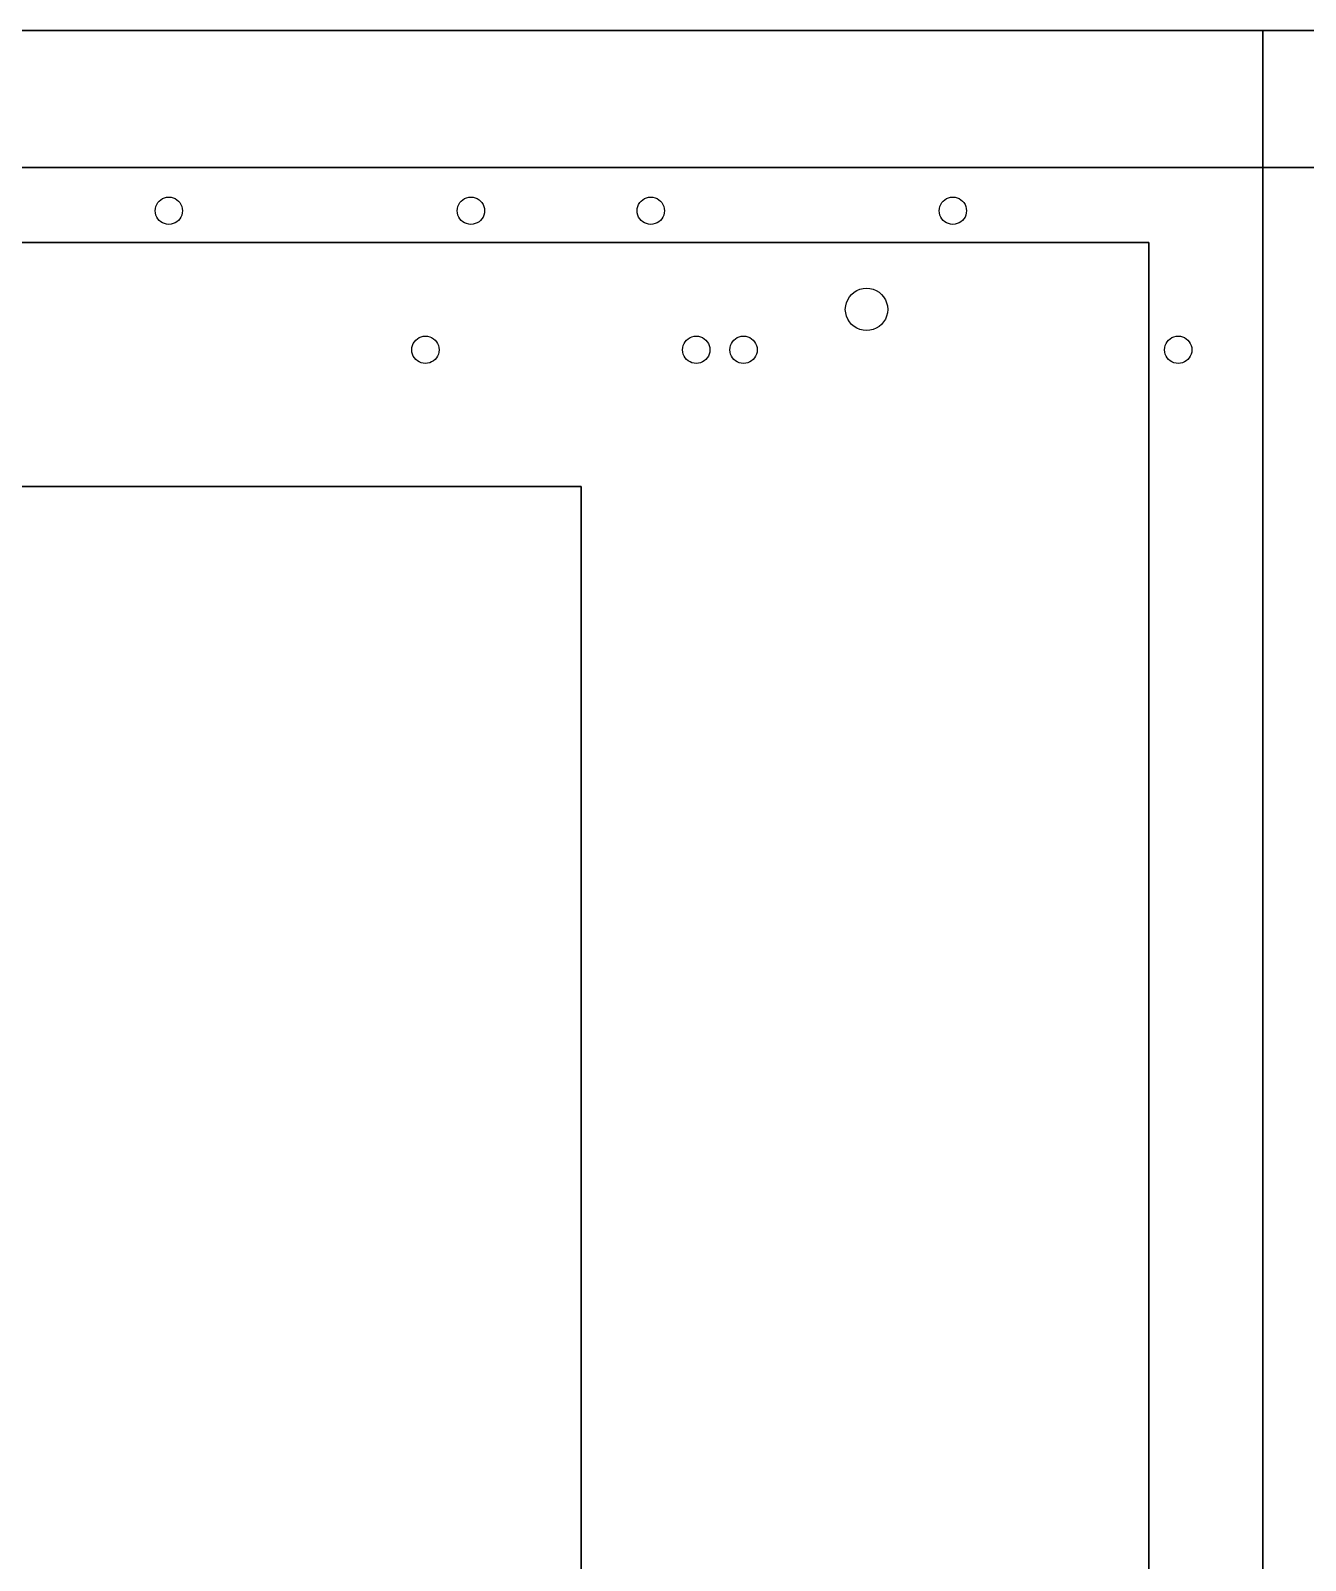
# Model space of a CAD drawing. Header units: metres. Extents: x 0 to 978, y 848 to 2000.
# Drawn here: x 146.4 to 292.9, y 1824.3 to 2000 of the extents above; entities that cross this region are included whole.
import ezdxf

# ---------------------------------------------------------------- set-up
doc = ezdxf.new("R2010")
doc.units = ezdxf.units.M

msp = doc.modelspace()

# ---------------------------------------------------------------- linework, layer by layer
for p, q in [((288, 2000), (0, 2000)), ((0, 2000), (288, 2000)), ((414.72, 2000), (0, 2000)), ((0, 2000), (414.72, 2000)), ((414.72, 2000), (0, 2000)), ((0, 2000), (414.72, 2000)), ((978.48, 2000), (0, 2000)), ((0, 2000), (978.48, 2000)), ((414.72, 2000), (0, 2000)), ((0, 2000), (414.72, 2000)), ((414.72, 2000), (0, 2000)), ((0, 2000), (414.72, 2000)), ((414.72, 2000), (0, 2000)), ((0, 2000), (414.72, 2000)), ((414.72, 2000), (0, 2000)), ((0, 2000), (414.72, 2000)), ((288, 2000), (0, 2000)), ((0, 2000), (288, 2000)), ((288, 2000), (0, 2000)), ((0, 2000), (288, 2000)), ((288, 2000), (0, 2000)), ((0, 2000), (288, 2000)), ((288, 1465.04), (288, 2000)), ((288, 2000), (288, 1465.04)), ((288, 1465.04), (288, 2000)), ((288, 2000), (288, 1465.04)), ((288, 848), (288, 2000)), ((288, 2000), (288, 848)), ((288, 848), (288, 2000)), ((288, 2000), (288, 848)), ((395.87, 1984.29), (18.85, 1984.29)), ((18.85, 1984.29), (395.87, 1984.29)), ((395.87, 1984.29), (18.85, 1984.29)), ((395.87, 1984.29), (18.85, 1984.29)), ((18.85, 1984.29), (395.87, 1984.29)), ((18.85, 1984.29), (395.87, 1984.29)), ((395.87, 1984.29), (18.85, 1984.29)), ((18.85, 1984.29), (395.87, 1984.29)), ((395.87, 1984.29), (18.85, 1984.29)), ((395.87, 1984.29), (18.85, 1984.29)), ((18.85, 1984.29), (395.87, 1984.29)), ((395.87, 1984.29), (18.85, 1984.29)), ((395.87, 1984.29), (18.85, 1984.29)), ((18.85, 1984.29), (395.87, 1984.29)), ((395.87, 1984.29), (18.85, 1984.29)), ((395.87, 1984.29), (18.85, 1984.29)), ((395.87, 1984.29), (18.85, 1984.29)), ((18.85, 1984.29), (395.87, 1984.29)), ((395.87, 1984.29), (18.85, 1984.29)), ((395.87, 1984.29), (18.85, 1984.29)), ((395.87, 1984.29), (18.85, 1984.29)), ((18.85, 1984.29), (395.87, 1984.29)), ((395.87, 1984.29), (18.85, 1984.29)), ((395.87, 1984.29), (18.85, 1984.29)), ((934, 1984.29), (44.48, 1984.29)), ((44.48, 1984.29), (934, 1984.29)), ((44.48, 1984.29), (934, 1984.29)), ((934, 1984.29), (44.48, 1984.29)), ((13.09, 1975.68), (274.91, 1975.68)), ((274.91, 1975.68), (13.09, 1975.68)), ((13.09, 1975.68), (274.91, 1975.68)), ((13.09, 1975.68), (274.91, 1975.68)), ((13.09, 1975.68), (274.91, 1975.68)), ((274.91, 1975.68), (13.09, 1975.68)), ((13.09, 1975.68), (274.91, 1975.68)), ((13.09, 1975.68), (274.91, 1975.68)), ((274.91, 1975.68), (274.91, 1975.68)), ((274.91, 1489.36), (274.91, 1975.68)), ((274.91, 1975.68), (274.91, 1975.68)), ((274.91, 1975.68), (274.91, 1489.36)), ((274.91, 1975.68), (274.91, 1489.36)), ((274.91, 1975.68), (274.91, 1489.36)), ((274.91, 1975.68), (274.91, 1975.68)), ((274.91, 1489.36), (274.91, 1975.68)), ((274.91, 1975.68), (274.91, 1975.68)), ((274.91, 1975.68), (274.91, 1489.36)), ((274.91, 1975.68), (274.91, 1489.36)), ((274.91, 1975.68), (274.91, 1489.36)), ((209.68, 1947.64), (78.32, 1947.64)), ((78.32, 1947.64), (209.68, 1947.64)), ((209.68, 1947.64), (78.32, 1947.64)), ((209.68, 1947.64), (78.32, 1947.64)), ((78.32, 1947.64), (209.68, 1947.64)), ((209.68, 1947.64), (78.32, 1947.64)), ((78.32, 1947.64), (209.68, 1947.64)), ((78.32, 1947.64), (209.68, 1947.64)), ((209.68, 900.36), (209.68, 1947.64)), ((209.68, 1947.64), (209.68, 1947.64)), ((209.68, 1947.64), (209.68, 900.36)), ((209.68, 900.36), (209.68, 1947.64)), ((209.68, 900.36), (209.68, 1947.64)), ((209.68, 1947.64), (209.68, 1947.64)), ((209.68, 1947.64), (209.68, 900.36)), ((209.68, 900.36), (209.68, 1947.64)), ((209.68, 1947.64), (209.68, 900.36)), ((209.68, 1947.64), (209.68, 1947.64)), ((209.68, 1947.64), (209.68, 900.36))]:
    msp.add_line(p, q)
for points in [[(160.76, 1979.32), (160.78, 1979.57), (160.84, 1979.81), (160.93, 1980.04), (161.06, 1980.24), (161.22, 1980.43), (161.4, 1980.58), (161.6, 1980.71), (161.83, 1980.81), (162.07, 1980.87), (162.32, 1980.89)], [(162.32, 1980.89), (162.58, 1980.87), (162.82, 1980.81), (163.05, 1980.71), (163.25, 1980.58), (163.43, 1980.43), (163.59, 1980.24), (163.72, 1980.04), (163.81, 1979.81), (163.87, 1979.57), (163.89, 1979.32)], [(195.46, 1979.32), (195.48, 1979.57), (195.54, 1979.81), (195.64, 1980.04), (195.77, 1980.24), (195.92, 1980.43), (196.11, 1980.58), (196.31, 1980.71), (196.54, 1980.81), (196.78, 1980.87), (197.03, 1980.89)], [(197.03, 1980.89), (197.29, 1980.87), (197.53, 1980.81), (197.75, 1980.71), (197.96, 1980.58), (198.14, 1980.43), (198.3, 1980.24), (198.43, 1980.04), (198.52, 1979.81), (198.58, 1979.57), (198.6, 1979.32)], [(216.12, 1979.32), (216.14, 1979.57), (216.2, 1979.81), (216.29, 1980.04), (216.42, 1980.24), (216.58, 1980.43), (216.76, 1980.58), (216.97, 1980.71), (217.19, 1980.81), (217.43, 1980.87), (217.69, 1980.89)], [(216.12, 1979.32), (216.14, 1979.57), (216.2, 1979.81), (216.29, 1980.04), (216.42, 1980.24), (216.58, 1980.43), (216.76, 1980.58), (216.97, 1980.71), (217.19, 1980.81), (217.43, 1980.87), (217.69, 1980.89)], [(216.12, 1979.32), (216.14, 1979.57), (216.2, 1979.81), (216.29, 1980.04), (216.42, 1980.24), (216.58, 1980.43), (216.76, 1980.58), (216.97, 1980.71), (217.19, 1980.81), (217.43, 1980.87), (217.69, 1980.89)], [(217.69, 1980.89), (217.94, 1980.87), (218.18, 1980.81), (218.41, 1980.71), (218.61, 1980.58), (218.8, 1980.43), (218.95, 1980.24), (219.08, 1980.04), (219.18, 1979.81), (219.24, 1979.57), (219.26, 1979.32)], [(217.69, 1980.89), (217.94, 1980.87), (218.18, 1980.81), (218.41, 1980.71), (218.61, 1980.58), (218.8, 1980.43), (218.95, 1980.24), (219.08, 1980.04), (219.18, 1979.81), (219.24, 1979.57), (219.26, 1979.32)], [(217.69, 1980.89), (217.94, 1980.87), (218.18, 1980.81), (218.41, 1980.71), (218.61, 1980.58), (218.8, 1980.43), (218.95, 1980.24), (219.08, 1980.04), (219.18, 1979.81), (219.24, 1979.57), (219.26, 1979.32)], [(250.83, 1979.32), (250.85, 1979.57), (250.91, 1979.81), (251, 1980.04), (251.13, 1980.24), (251.29, 1980.43), (251.47, 1980.58), (251.67, 1980.71), (251.9, 1980.81), (252.14, 1980.87), (252.4, 1980.89)], [(250.83, 1979.32), (250.85, 1979.57), (250.91, 1979.81), (251, 1980.04), (251.13, 1980.24), (251.29, 1980.43), (251.47, 1980.58), (251.67, 1980.71), (251.9, 1980.81), (252.14, 1980.87), (252.4, 1980.89)], [(250.83, 1979.32), (250.85, 1979.57), (250.91, 1979.81), (251, 1980.04), (251.13, 1980.24), (251.29, 1980.43), (251.47, 1980.58), (251.67, 1980.71), (251.9, 1980.81), (252.14, 1980.87), (252.4, 1980.89)], [(252.4, 1980.89), (252.65, 1980.87), (252.89, 1980.81), (253.12, 1980.71), (253.32, 1980.58), (253.5, 1980.43), (253.66, 1980.24), (253.79, 1980.04), (253.88, 1979.81), (253.94, 1979.57), (253.96, 1979.32)], [(252.4, 1980.89), (252.65, 1980.87), (252.89, 1980.81), (253.12, 1980.71), (253.32, 1980.58), (253.5, 1980.43), (253.66, 1980.24), (253.79, 1980.04), (253.88, 1979.81), (253.94, 1979.57), (253.96, 1979.32)], [(252.4, 1980.89), (252.65, 1980.87), (252.89, 1980.81), (253.12, 1980.71), (253.32, 1980.58), (253.5, 1980.43), (253.66, 1980.24), (253.79, 1980.04), (253.88, 1979.81), (253.94, 1979.57), (253.96, 1979.32)], [(162.32, 1977.75), (162.07, 1977.77), (161.83, 1977.83), (161.6, 1977.92), (161.4, 1978.05), (161.22, 1978.21), (161.06, 1978.39), (160.93, 1978.59), (160.84, 1978.82), (160.78, 1979.06), (160.76, 1979.32)], [(163.89, 1979.32), (163.87, 1979.06), (163.81, 1978.82), (163.72, 1978.59), (163.59, 1978.39), (163.43, 1978.21), (163.25, 1978.05), (163.05, 1977.92), (162.82, 1977.83), (162.58, 1977.77), (162.32, 1977.75)], [(197.03, 1977.75), (196.78, 1977.77), (196.54, 1977.83), (196.31, 1977.92), (196.11, 1978.05), (195.92, 1978.21), (195.77, 1978.39), (195.64, 1978.59), (195.54, 1978.82), (195.48, 1979.06), (195.46, 1979.32)], [(198.6, 1979.32), (198.58, 1979.06), (198.52, 1978.82), (198.43, 1978.59), (198.3, 1978.39), (198.14, 1978.21), (197.96, 1978.05), (197.75, 1977.92), (197.53, 1977.83), (197.29, 1977.77), (197.03, 1977.75)], [(217.69, 1977.75), (217.43, 1977.77), (217.19, 1977.83), (216.97, 1977.92), (216.76, 1978.05), (216.58, 1978.21), (216.42, 1978.39), (216.29, 1978.59), (216.2, 1978.82), (216.14, 1979.06), (216.12, 1979.32)], [(217.69, 1977.75), (217.43, 1977.77), (217.19, 1977.83), (216.97, 1977.92), (216.76, 1978.05), (216.58, 1978.21), (216.42, 1978.39), (216.29, 1978.59), (216.2, 1978.82), (216.14, 1979.06), (216.12, 1979.32)], [(217.69, 1977.75), (217.43, 1977.77), (217.19, 1977.83), (216.97, 1977.92), (216.76, 1978.05), (216.58, 1978.21), (216.42, 1978.39), (216.29, 1978.59), (216.2, 1978.82), (216.14, 1979.06), (216.12, 1979.32)], [(219.26, 1979.32), (219.24, 1979.06), (219.18, 1978.82), (219.08, 1978.59), (218.95, 1978.39), (218.8, 1978.21), (218.61, 1978.05), (218.41, 1977.92), (218.18, 1977.83), (217.94, 1977.77), (217.69, 1977.75)], [(219.26, 1979.32), (219.24, 1979.06), (219.18, 1978.82), (219.08, 1978.59), (218.95, 1978.39), (218.8, 1978.21), (218.61, 1978.05), (218.41, 1977.92), (218.18, 1977.83), (217.94, 1977.77), (217.69, 1977.75)], [(219.26, 1979.32), (219.24, 1979.06), (219.18, 1978.82), (219.08, 1978.59), (218.95, 1978.39), (218.8, 1978.21), (218.61, 1978.05), (218.41, 1977.92), (218.18, 1977.83), (217.94, 1977.77), (217.69, 1977.75)], [(252.4, 1977.75), (252.14, 1977.77), (251.9, 1977.83), (251.67, 1977.92), (251.47, 1978.05), (251.29, 1978.21), (251.13, 1978.39), (251, 1978.59), (250.91, 1978.82), (250.85, 1979.06), (250.83, 1979.32)], [(252.4, 1977.75), (252.14, 1977.77), (251.9, 1977.83), (251.67, 1977.92), (251.47, 1978.05), (251.29, 1978.21), (251.13, 1978.39), (251, 1978.59), (250.91, 1978.82), (250.85, 1979.06), (250.83, 1979.32)], [(252.4, 1977.75), (252.14, 1977.77), (251.9, 1977.83), (251.67, 1977.92), (251.47, 1978.05), (251.29, 1978.21), (251.13, 1978.39), (251, 1978.59), (250.91, 1978.82), (250.85, 1979.06), (250.83, 1979.32)], [(253.96, 1979.32), (253.94, 1979.06), (253.88, 1978.82), (253.79, 1978.59), (253.66, 1978.39), (253.5, 1978.21), (253.32, 1978.05), (253.12, 1977.92), (252.89, 1977.83), (252.65, 1977.77), (252.4, 1977.75)], [(253.96, 1979.32), (253.94, 1979.06), (253.88, 1978.82), (253.79, 1978.59), (253.66, 1978.39), (253.5, 1978.21), (253.32, 1978.05), (253.12, 1977.92), (252.89, 1977.83), (252.65, 1977.77), (252.4, 1977.75)], [(253.96, 1979.32), (253.94, 1979.06), (253.88, 1978.82), (253.79, 1978.59), (253.66, 1978.39), (253.5, 1978.21), (253.32, 1978.05), (253.12, 1977.92), (252.89, 1977.83), (252.65, 1977.77), (252.4, 1977.75)], [(240.04, 1967.98), (240.08, 1968.38), (240.17, 1968.75), (240.31, 1969.1), (240.51, 1969.42), (240.76, 1969.7), (241.04, 1969.95), (241.36, 1970.14), (241.71, 1970.29), (242.08, 1970.38), (242.48, 1970.42)], [(240.04, 1967.98), (240.08, 1968.38), (240.17, 1968.75), (240.31, 1969.1), (240.51, 1969.42), (240.76, 1969.7), (241.04, 1969.95), (241.36, 1970.14), (241.71, 1970.29), (242.08, 1970.38), (242.48, 1970.42)], [(240.04, 1967.98), (240.08, 1968.38), (240.17, 1968.75), (240.31, 1969.1), (240.51, 1969.42), (240.76, 1969.7), (241.04, 1969.95), (241.36, 1970.14), (241.71, 1970.29), (242.08, 1970.38), (242.48, 1970.42)], [(240.04, 1967.98), (240.08, 1968.38), (240.17, 1968.75), (240.31, 1969.1), (240.51, 1969.42), (240.76, 1969.7), (241.04, 1969.95), (241.36, 1970.14), (241.71, 1970.29), (242.08, 1970.38), (242.48, 1970.42)], [(242.48, 1970.42), (242.87, 1970.38), (243.24, 1970.29), (243.59, 1970.14), (243.91, 1969.95), (244.2, 1969.7), (244.44, 1969.42), (244.64, 1969.1), (244.78, 1968.75), (244.88, 1968.38), (244.91, 1967.98)], [(242.48, 1970.42), (242.87, 1970.38), (243.24, 1970.29), (243.59, 1970.14), (243.91, 1969.95), (244.2, 1969.7), (244.44, 1969.42), (244.64, 1969.1), (244.78, 1968.75), (244.88, 1968.38), (244.91, 1967.98)], [(242.48, 1970.42), (242.87, 1970.38), (243.24, 1970.29), (243.59, 1970.14), (243.91, 1969.95), (244.2, 1969.7), (244.44, 1969.42), (244.64, 1969.1), (244.78, 1968.75), (244.88, 1968.38), (244.91, 1967.98)], [(242.48, 1970.42), (242.87, 1970.38), (243.24, 1970.29), (243.59, 1970.14), (243.91, 1969.95), (244.2, 1969.7), (244.44, 1969.42), (244.64, 1969.1), (244.78, 1968.75), (244.88, 1968.38), (244.91, 1967.98)], [(242.48, 1965.55), (242.08, 1965.58), (241.71, 1965.68), (241.36, 1965.82), (241.04, 1966.02), (240.76, 1966.26), (240.51, 1966.55), (240.31, 1966.87), (240.17, 1967.21), (240.08, 1967.59), (240.04, 1967.98)], [(242.48, 1965.55), (242.08, 1965.58), (241.71, 1965.68), (241.36, 1965.82), (241.04, 1966.02), (240.76, 1966.26), (240.51, 1966.55), (240.31, 1966.87), (240.17, 1967.21), (240.08, 1967.59), (240.04, 1967.98)], [(242.48, 1965.55), (242.08, 1965.58), (241.71, 1965.68), (241.36, 1965.82), (241.04, 1966.02), (240.76, 1966.26), (240.51, 1966.55), (240.31, 1966.87), (240.17, 1967.21), (240.08, 1967.59), (240.04, 1967.98)], [(242.48, 1965.55), (242.08, 1965.58), (241.71, 1965.68), (241.36, 1965.82), (241.04, 1966.02), (240.76, 1966.26), (240.51, 1966.55), (240.31, 1966.87), (240.17, 1967.21), (240.08, 1967.59), (240.04, 1967.98)], [(244.91, 1967.98), (244.88, 1967.59), (244.78, 1967.21), (244.64, 1966.87), (244.44, 1966.55), (244.2, 1966.26), (243.91, 1966.02), (243.59, 1965.82), (243.24, 1965.68), (242.87, 1965.58), (242.48, 1965.55)], [(244.91, 1967.98), (244.88, 1967.59), (244.78, 1967.21), (244.64, 1966.87), (244.44, 1966.55), (244.2, 1966.26), (243.91, 1966.02), (243.59, 1965.82), (243.24, 1965.68), (242.87, 1965.58), (242.48, 1965.55)], [(244.91, 1967.98), (244.88, 1967.59), (244.78, 1967.21), (244.64, 1966.87), (244.44, 1966.55), (244.2, 1966.26), (243.91, 1966.02), (243.59, 1965.82), (243.24, 1965.68), (242.87, 1965.58), (242.48, 1965.55)], [(244.91, 1967.98), (244.88, 1967.59), (244.78, 1967.21), (244.64, 1966.87), (244.44, 1966.55), (244.2, 1966.26), (243.91, 1966.02), (243.59, 1965.82), (243.24, 1965.68), (242.87, 1965.58), (242.48, 1965.55)], [(190.23, 1963.35), (190.26, 1963.6), (190.31, 1963.84), (190.41, 1964.07), (190.54, 1964.27), (190.69, 1964.46), (190.88, 1964.61), (191.08, 1964.74), (191.31, 1964.84), (191.55, 1964.9), (191.8, 1964.92)], [(190.23, 1963.35), (190.26, 1963.6), (190.31, 1963.84), (190.41, 1964.07), (190.54, 1964.27), (190.69, 1964.46), (190.88, 1964.61), (191.08, 1964.74), (191.31, 1964.84), (191.55, 1964.9), (191.8, 1964.92)], [(190.23, 1963.35), (190.26, 1963.6), (190.31, 1963.84), (190.41, 1964.07), (190.54, 1964.27), (190.69, 1964.46), (190.88, 1964.61), (191.08, 1964.74), (191.31, 1964.84), (191.55, 1964.9), (191.8, 1964.92)], [(190.23, 1963.35), (190.26, 1963.6), (190.31, 1963.84), (190.41, 1964.07), (190.54, 1964.27), (190.69, 1964.46), (190.88, 1964.61), (191.08, 1964.74), (191.31, 1964.84), (191.55, 1964.9), (191.8, 1964.92)], [(190.23, 1963.35), (190.26, 1963.6), (190.31, 1963.84), (190.41, 1964.07), (190.54, 1964.27), (190.69, 1964.46), (190.88, 1964.61), (191.08, 1964.74), (191.31, 1964.84), (191.55, 1964.9), (191.8, 1964.92)], [(190.23, 1963.35), (190.26, 1963.6), (190.31, 1963.84), (190.41, 1964.07), (190.54, 1964.27), (190.69, 1964.46), (190.88, 1964.61), (191.08, 1964.74), (191.31, 1964.84), (191.55, 1964.9), (191.8, 1964.92)], [(190.23, 1963.35), (190.26, 1963.6), (190.31, 1963.84), (190.41, 1964.07), (190.54, 1964.27), (190.69, 1964.46), (190.88, 1964.61), (191.08, 1964.74), (191.31, 1964.84), (191.55, 1964.9), (191.8, 1964.92)], [(190.23, 1963.35), (190.26, 1963.6), (190.31, 1963.84), (190.41, 1964.07), (190.54, 1964.27), (190.69, 1964.46), (190.88, 1964.61), (191.08, 1964.74), (191.31, 1964.84), (191.55, 1964.9), (191.8, 1964.92)], [(190.23, 1963.35), (190.26, 1963.6), (190.31, 1963.84), (190.41, 1964.07), (190.54, 1964.27), (190.69, 1964.46), (190.88, 1964.61), (191.08, 1964.74), (191.31, 1964.84), (191.55, 1964.9), (191.8, 1964.92)], [(191.8, 1964.92), (192.06, 1964.9), (192.3, 1964.84), (192.52, 1964.74), (192.73, 1964.61), (192.91, 1964.46), (193.07, 1964.27), (193.2, 1964.07), (193.29, 1963.84), (193.35, 1963.6), (193.37, 1963.35)], [(191.8, 1964.92), (192.06, 1964.9), (192.3, 1964.84), (192.52, 1964.74), (192.73, 1964.61), (192.91, 1964.46), (193.07, 1964.27), (193.2, 1964.07), (193.29, 1963.84), (193.35, 1963.6), (193.37, 1963.35)], [(191.8, 1964.92), (192.06, 1964.9), (192.3, 1964.84), (192.52, 1964.74), (192.73, 1964.61), (192.91, 1964.46), (193.07, 1964.27), (193.2, 1964.07), (193.29, 1963.84), (193.35, 1963.6), (193.37, 1963.35)], [(191.8, 1964.92), (192.06, 1964.9), (192.3, 1964.84), (192.52, 1964.74), (192.73, 1964.61), (192.91, 1964.46), (193.07, 1964.27), (193.2, 1964.07), (193.29, 1963.84), (193.35, 1963.6), (193.37, 1963.35)], [(191.8, 1964.92), (192.06, 1964.9), (192.3, 1964.84), (192.52, 1964.74), (192.73, 1964.61), (192.91, 1964.46), (193.07, 1964.27), (193.2, 1964.07), (193.29, 1963.84), (193.35, 1963.6), (193.37, 1963.35)], [(191.8, 1964.92), (192.06, 1964.9), (192.3, 1964.84), (192.52, 1964.74), (192.73, 1964.61), (192.91, 1964.46), (193.07, 1964.27), (193.2, 1964.07), (193.29, 1963.84), (193.35, 1963.6), (193.37, 1963.35)], [(191.8, 1964.92), (192.06, 1964.9), (192.3, 1964.84), (192.52, 1964.74), (192.73, 1964.61), (192.91, 1964.46), (193.07, 1964.27), (193.2, 1964.07), (193.29, 1963.84), (193.35, 1963.6), (193.37, 1963.35)], [(191.8, 1964.92), (192.06, 1964.9), (192.3, 1964.84), (192.52, 1964.74), (192.73, 1964.61), (192.91, 1964.46), (193.07, 1964.27), (193.2, 1964.07), (193.29, 1963.84), (193.35, 1963.6), (193.37, 1963.35)], [(191.8, 1964.92), (192.06, 1964.9), (192.3, 1964.84), (192.52, 1964.74), (192.73, 1964.61), (192.91, 1964.46), (193.07, 1964.27), (193.2, 1964.07), (193.29, 1963.84), (193.35, 1963.6), (193.37, 1963.35)], [(221.35, 1963.35), (221.37, 1963.6), (221.43, 1963.84), (221.52, 1964.07), (221.65, 1964.27), (221.81, 1964.46), (221.99, 1964.61), (222.2, 1964.74), (222.42, 1964.84), (222.66, 1964.9), (222.92, 1964.92)], [(222.92, 1964.92), (223.17, 1964.9), (223.41, 1964.84), (223.64, 1964.74), (223.84, 1964.61), (224.03, 1964.46), (224.18, 1964.27), (224.31, 1964.07), (224.41, 1963.84), (224.46, 1963.6), (224.49, 1963.35)], [(226.78, 1963.35), (226.8, 1963.6), (226.86, 1963.84), (226.95, 1964.07), (227.08, 1964.27), (227.24, 1964.46), (227.42, 1964.61), (227.63, 1964.74), (227.85, 1964.84), (228.09, 1964.9), (228.35, 1964.92)], [(228.35, 1964.92), (228.6, 1964.9), (228.84, 1964.84), (229.07, 1964.74), (229.27, 1964.61), (229.46, 1964.46), (229.61, 1964.27), (229.74, 1964.07), (229.84, 1963.84), (229.9, 1963.6), (229.92, 1963.35)], [(276.71, 1963.35), (276.73, 1963.6), (276.79, 1963.84), (276.89, 1964.07), (277.01, 1964.27), (277.17, 1964.46), (277.35, 1964.61), (277.56, 1964.74), (277.78, 1964.84), (278.03, 1964.9), (278.28, 1964.92)], [(276.71, 1963.35), (276.73, 1963.6), (276.79, 1963.84), (276.89, 1964.07), (277.01, 1964.27), (277.17, 1964.46), (277.35, 1964.61), (277.56, 1964.74), (277.78, 1964.84), (278.03, 1964.9), (278.28, 1964.92)], [(276.71, 1963.35), (276.73, 1963.6), (276.79, 1963.84), (276.89, 1964.07), (277.01, 1964.27), (277.17, 1964.46), (277.35, 1964.61), (277.56, 1964.74), (277.78, 1964.84), (278.03, 1964.9), (278.28, 1964.92)], [(276.71, 1963.35), (276.73, 1963.6), (276.79, 1963.84), (276.89, 1964.07), (277.01, 1964.27), (277.17, 1964.46), (277.35, 1964.61), (277.56, 1964.74), (277.78, 1964.84), (278.03, 1964.9), (278.28, 1964.92)], [(276.71, 1963.35), (276.73, 1963.6), (276.79, 1963.84), (276.89, 1964.07), (277.01, 1964.27), (277.17, 1964.46), (277.35, 1964.61), (277.56, 1964.74), (277.78, 1964.84), (278.03, 1964.9), (278.28, 1964.92)], [(276.71, 1963.35), (276.73, 1963.6), (276.79, 1963.84), (276.89, 1964.07), (277.01, 1964.27), (277.17, 1964.46), (277.35, 1964.61), (277.56, 1964.74), (277.78, 1964.84), (278.03, 1964.9), (278.28, 1964.92)], [(276.71, 1963.35), (276.73, 1963.6), (276.79, 1963.84), (276.89, 1964.07), (277.01, 1964.27), (277.17, 1964.46), (277.35, 1964.61), (277.56, 1964.74), (277.78, 1964.84), (278.03, 1964.9), (278.28, 1964.92)], [(276.71, 1963.35), (276.73, 1963.6), (276.79, 1963.84), (276.89, 1964.07), (277.01, 1964.27), (277.17, 1964.46), (277.35, 1964.61), (277.56, 1964.74), (277.78, 1964.84), (278.03, 1964.9), (278.28, 1964.92)], [(276.71, 1963.35), (276.73, 1963.6), (276.79, 1963.84), (276.89, 1964.07), (277.01, 1964.27), (277.17, 1964.46), (277.35, 1964.61), (277.56, 1964.74), (277.78, 1964.84), (278.03, 1964.9), (278.28, 1964.92)], [(278.28, 1964.92), (278.53, 1964.9), (278.78, 1964.84), (279, 1964.74), (279.21, 1964.61), (279.39, 1964.46), (279.55, 1964.27), (279.67, 1964.07), (279.77, 1963.84), (279.83, 1963.6), (279.85, 1963.35)], [(278.28, 1964.92), (278.53, 1964.9), (278.78, 1964.84), (279, 1964.74), (279.21, 1964.61), (279.39, 1964.46), (279.55, 1964.27), (279.67, 1964.07), (279.77, 1963.84), (279.83, 1963.6), (279.85, 1963.35)], [(278.28, 1964.92), (278.53, 1964.9), (278.78, 1964.84), (279, 1964.74), (279.21, 1964.61), (279.39, 1964.46), (279.55, 1964.27), (279.67, 1964.07), (279.77, 1963.84), (279.83, 1963.6), (279.85, 1963.35)], [(278.28, 1964.92), (278.53, 1964.9), (278.78, 1964.84), (279, 1964.74), (279.21, 1964.61), (279.39, 1964.46), (279.55, 1964.27), (279.67, 1964.07), (279.77, 1963.84), (279.83, 1963.6), (279.85, 1963.35)], [(278.28, 1964.92), (278.53, 1964.9), (278.78, 1964.84), (279, 1964.74), (279.21, 1964.61), (279.39, 1964.46), (279.55, 1964.27), (279.67, 1964.07), (279.77, 1963.84), (279.83, 1963.6), (279.85, 1963.35)], [(278.28, 1964.92), (278.53, 1964.9), (278.78, 1964.84), (279, 1964.74), (279.21, 1964.61), (279.39, 1964.46), (279.55, 1964.27), (279.67, 1964.07), (279.77, 1963.84), (279.83, 1963.6), (279.85, 1963.35)], [(278.28, 1964.92), (278.53, 1964.9), (278.78, 1964.84), (279, 1964.74), (279.21, 1964.61), (279.39, 1964.46), (279.55, 1964.27), (279.67, 1964.07), (279.77, 1963.84), (279.83, 1963.6), (279.85, 1963.35)], [(278.28, 1964.92), (278.53, 1964.9), (278.78, 1964.84), (279, 1964.74), (279.21, 1964.61), (279.39, 1964.46), (279.55, 1964.27), (279.67, 1964.07), (279.77, 1963.84), (279.83, 1963.6), (279.85, 1963.35)], [(278.28, 1964.92), (278.53, 1964.9), (278.78, 1964.84), (279, 1964.74), (279.21, 1964.61), (279.39, 1964.46), (279.55, 1964.27), (279.67, 1964.07), (279.77, 1963.84), (279.83, 1963.6), (279.85, 1963.35)], [(191.8, 1961.77), (191.55, 1961.8), (191.31, 1961.85), (191.08, 1961.95), (190.88, 1962.08), (190.69, 1962.23), (190.54, 1962.42), (190.41, 1962.62), (190.31, 1962.85), (190.26, 1963.09), (190.23, 1963.35)], [(191.8, 1961.77), (191.55, 1961.8), (191.31, 1961.85), (191.08, 1961.95), (190.88, 1962.08), (190.69, 1962.23), (190.54, 1962.42), (190.41, 1962.62), (190.31, 1962.85), (190.26, 1963.09), (190.23, 1963.35)], [(191.8, 1961.77), (191.55, 1961.8), (191.31, 1961.85), (191.08, 1961.95), (190.88, 1962.08), (190.69, 1962.23), (190.54, 1962.42), (190.41, 1962.62), (190.31, 1962.85), (190.26, 1963.09), (190.23, 1963.35)], [(191.8, 1961.77), (191.55, 1961.8), (191.31, 1961.85), (191.08, 1961.95), (190.88, 1962.08), (190.69, 1962.23), (190.54, 1962.42), (190.41, 1962.62), (190.31, 1962.85), (190.26, 1963.09), (190.23, 1963.35)], [(191.8, 1961.77), (191.55, 1961.8), (191.31, 1961.85), (191.08, 1961.95), (190.88, 1962.08), (190.69, 1962.23), (190.54, 1962.42), (190.41, 1962.62), (190.31, 1962.85), (190.26, 1963.09), (190.23, 1963.35)], [(191.8, 1961.77), (191.55, 1961.8), (191.31, 1961.85), (191.08, 1961.95), (190.88, 1962.08), (190.69, 1962.23), (190.54, 1962.42), (190.41, 1962.62), (190.31, 1962.85), (190.26, 1963.09), (190.23, 1963.35)], [(191.8, 1961.77), (191.55, 1961.8), (191.31, 1961.85), (191.08, 1961.95), (190.88, 1962.08), (190.69, 1962.23), (190.54, 1962.42), (190.41, 1962.62), (190.31, 1962.85), (190.26, 1963.09), (190.23, 1963.35)], [(191.8, 1961.77), (191.55, 1961.8), (191.31, 1961.85), (191.08, 1961.95), (190.88, 1962.08), (190.69, 1962.23), (190.54, 1962.42), (190.41, 1962.62), (190.31, 1962.85), (190.26, 1963.09), (190.23, 1963.35)], [(191.8, 1961.77), (191.55, 1961.8), (191.31, 1961.85), (191.08, 1961.95), (190.88, 1962.08), (190.69, 1962.23), (190.54, 1962.42), (190.41, 1962.62), (190.31, 1962.85), (190.26, 1963.09), (190.23, 1963.35)], [(193.37, 1963.35), (193.35, 1963.09), (193.29, 1962.85), (193.2, 1962.62), (193.07, 1962.42), (192.91, 1962.23), (192.73, 1962.08), (192.52, 1961.95), (192.3, 1961.85), (192.06, 1961.8), (191.8, 1961.77)], [(193.37, 1963.35), (193.35, 1963.09), (193.29, 1962.85), (193.2, 1962.62), (193.07, 1962.42), (192.91, 1962.23), (192.73, 1962.08), (192.52, 1961.95), (192.3, 1961.85), (192.06, 1961.8), (191.8, 1961.77)], [(193.37, 1963.35), (193.35, 1963.09), (193.29, 1962.85), (193.2, 1962.62), (193.07, 1962.42), (192.91, 1962.23), (192.73, 1962.08), (192.52, 1961.95), (192.3, 1961.85), (192.06, 1961.8), (191.8, 1961.77)], [(193.37, 1963.35), (193.35, 1963.09), (193.29, 1962.85), (193.2, 1962.62), (193.07, 1962.42), (192.91, 1962.23), (192.73, 1962.08), (192.52, 1961.95), (192.3, 1961.85), (192.06, 1961.8), (191.8, 1961.77)], [(193.37, 1963.35), (193.35, 1963.09), (193.29, 1962.85), (193.2, 1962.62), (193.07, 1962.42), (192.91, 1962.23), (192.73, 1962.08), (192.52, 1961.95), (192.3, 1961.85), (192.06, 1961.8), (191.8, 1961.77)], [(193.37, 1963.35), (193.35, 1963.09), (193.29, 1962.85), (193.2, 1962.62), (193.07, 1962.42), (192.91, 1962.23), (192.73, 1962.08), (192.52, 1961.95), (192.3, 1961.85), (192.06, 1961.8), (191.8, 1961.77)], [(193.37, 1963.35), (193.35, 1963.09), (193.29, 1962.85), (193.2, 1962.62), (193.07, 1962.42), (192.91, 1962.23), (192.73, 1962.08), (192.52, 1961.95), (192.3, 1961.85), (192.06, 1961.8), (191.8, 1961.77)], [(193.37, 1963.35), (193.35, 1963.09), (193.29, 1962.85), (193.2, 1962.62), (193.07, 1962.42), (192.91, 1962.23), (192.73, 1962.08), (192.52, 1961.95), (192.3, 1961.85), (192.06, 1961.8), (191.8, 1961.77)], [(193.37, 1963.35), (193.35, 1963.09), (193.29, 1962.85), (193.2, 1962.62), (193.07, 1962.42), (192.91, 1962.23), (192.73, 1962.08), (192.52, 1961.95), (192.3, 1961.85), (192.06, 1961.8), (191.8, 1961.77)], [(222.92, 1961.77), (222.66, 1961.8), (222.42, 1961.85), (222.2, 1961.95), (221.99, 1962.08), (221.81, 1962.23), (221.65, 1962.42), (221.52, 1962.62), (221.43, 1962.85), (221.37, 1963.09), (221.35, 1963.35)], [(224.49, 1963.35), (224.46, 1963.09), (224.41, 1962.85), (224.31, 1962.62), (224.18, 1962.42), (224.03, 1962.23), (223.84, 1962.08), (223.64, 1961.95), (223.41, 1961.85), (223.17, 1961.8), (222.92, 1961.77)], [(228.35, 1961.77), (228.09, 1961.8), (227.85, 1961.85), (227.63, 1961.95), (227.42, 1962.08), (227.24, 1962.23), (227.08, 1962.42), (226.95, 1962.62), (226.86, 1962.85), (226.8, 1963.09), (226.78, 1963.35)], [(229.92, 1963.35), (229.9, 1963.09), (229.84, 1962.85), (229.74, 1962.62), (229.61, 1962.42), (229.46, 1962.23), (229.27, 1962.08), (229.07, 1961.95), (228.84, 1961.85), (228.6, 1961.8), (228.35, 1961.77)], [(278.28, 1961.77), (278.03, 1961.8), (277.78, 1961.85), (277.56, 1961.95), (277.35, 1962.08), (277.17, 1962.23), (277.01, 1962.42), (276.89, 1962.62), (276.79, 1962.85), (276.73, 1963.09), (276.71, 1963.35)], [(278.28, 1961.77), (278.03, 1961.8), (277.78, 1961.85), (277.56, 1961.95), (277.35, 1962.08), (277.17, 1962.23), (277.01, 1962.42), (276.89, 1962.62), (276.79, 1962.85), (276.73, 1963.09), (276.71, 1963.35)], [(278.28, 1961.77), (278.03, 1961.8), (277.78, 1961.85), (277.56, 1961.95), (277.35, 1962.08), (277.17, 1962.23), (277.01, 1962.42), (276.89, 1962.62), (276.79, 1962.85), (276.73, 1963.09), (276.71, 1963.35)], [(278.28, 1961.77), (278.03, 1961.8), (277.78, 1961.85), (277.56, 1961.95), (277.35, 1962.08), (277.17, 1962.23), (277.01, 1962.42), (276.89, 1962.62), (276.79, 1962.85), (276.73, 1963.09), (276.71, 1963.35)], [(278.28, 1961.77), (278.03, 1961.8), (277.78, 1961.85), (277.56, 1961.95), (277.35, 1962.08), (277.17, 1962.23), (277.01, 1962.42), (276.89, 1962.62), (276.79, 1962.85), (276.73, 1963.09), (276.71, 1963.35)], [(278.28, 1961.77), (278.03, 1961.8), (277.78, 1961.85), (277.56, 1961.95), (277.35, 1962.08), (277.17, 1962.23), (277.01, 1962.42), (276.89, 1962.62), (276.79, 1962.85), (276.73, 1963.09), (276.71, 1963.35)], [(278.28, 1961.77), (278.03, 1961.8), (277.78, 1961.85), (277.56, 1961.95), (277.35, 1962.08), (277.17, 1962.23), (277.01, 1962.42), (276.89, 1962.62), (276.79, 1962.85), (276.73, 1963.09), (276.71, 1963.35)], [(278.28, 1961.77), (278.03, 1961.8), (277.78, 1961.85), (277.56, 1961.95), (277.35, 1962.08), (277.17, 1962.23), (277.01, 1962.42), (276.89, 1962.62), (276.79, 1962.85), (276.73, 1963.09), (276.71, 1963.35)], [(278.28, 1961.77), (278.03, 1961.8), (277.78, 1961.85), (277.56, 1961.95), (277.35, 1962.08), (277.17, 1962.23), (277.01, 1962.42), (276.89, 1962.62), (276.79, 1962.85), (276.73, 1963.09), (276.71, 1963.35)], [(279.85, 1963.35), (279.83, 1963.09), (279.77, 1962.85), (279.67, 1962.62), (279.55, 1962.42), (279.39, 1962.23), (279.21, 1962.08), (279, 1961.95), (278.78, 1961.85), (278.53, 1961.8), (278.28, 1961.77)], [(279.85, 1963.35), (279.83, 1963.09), (279.77, 1962.85), (279.67, 1962.62), (279.55, 1962.42), (279.39, 1962.23), (279.21, 1962.08), (279, 1961.95), (278.78, 1961.85), (278.53, 1961.8), (278.28, 1961.77)], [(279.85, 1963.35), (279.83, 1963.09), (279.77, 1962.85), (279.67, 1962.62), (279.55, 1962.42), (279.39, 1962.23), (279.21, 1962.08), (279, 1961.95), (278.78, 1961.85), (278.53, 1961.8), (278.28, 1961.77)], [(279.85, 1963.35), (279.83, 1963.09), (279.77, 1962.85), (279.67, 1962.62), (279.55, 1962.42), (279.39, 1962.23), (279.21, 1962.08), (279, 1961.95), (278.78, 1961.85), (278.53, 1961.8), (278.28, 1961.77)], [(279.85, 1963.35), (279.83, 1963.09), (279.77, 1962.85), (279.67, 1962.62), (279.55, 1962.42), (279.39, 1962.23), (279.21, 1962.08), (279, 1961.95), (278.78, 1961.85), (278.53, 1961.8), (278.28, 1961.77)], [(279.85, 1963.35), (279.83, 1963.09), (279.77, 1962.85), (279.67, 1962.62), (279.55, 1962.42), (279.39, 1962.23), (279.21, 1962.08), (279, 1961.95), (278.78, 1961.85), (278.53, 1961.8), (278.28, 1961.77)], [(279.85, 1963.35), (279.83, 1963.09), (279.77, 1962.85), (279.67, 1962.62), (279.55, 1962.42), (279.39, 1962.23), (279.21, 1962.08), (279, 1961.95), (278.78, 1961.85), (278.53, 1961.8), (278.28, 1961.77)], [(279.85, 1963.35), (279.83, 1963.09), (279.77, 1962.85), (279.67, 1962.62), (279.55, 1962.42), (279.39, 1962.23), (279.21, 1962.08), (279, 1961.95), (278.78, 1961.85), (278.53, 1961.8), (278.28, 1961.77)], [(279.85, 1963.35), (279.83, 1963.09), (279.77, 1962.85), (279.67, 1962.62), (279.55, 1962.42), (279.39, 1962.23), (279.21, 1962.08), (279, 1961.95), (278.78, 1961.85), (278.53, 1961.8), (278.28, 1961.77)]]:
    msp.add_lwpolyline(points)

doc.saveas('drawing.dxf')
